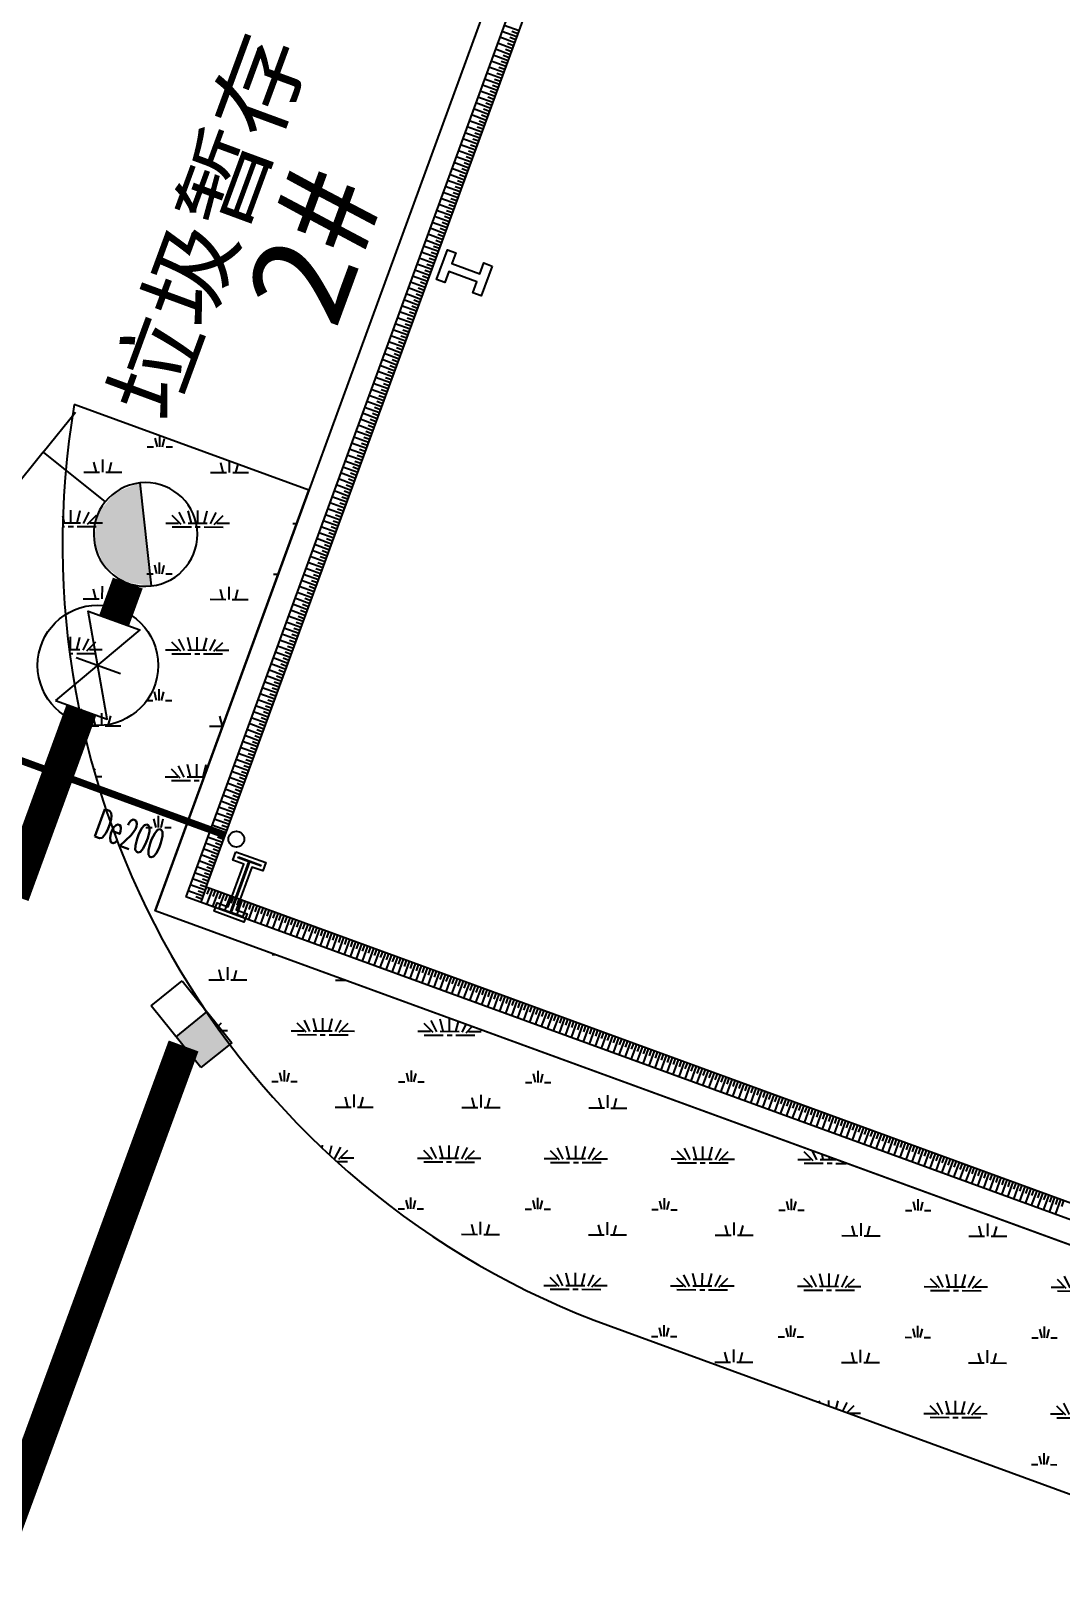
# Model space of a CAD drawing. Extents: x -111898 to 889894, y -2 to 1194865.
# Drawn here: x 532958 to 545951, y 877197 to 896813 of the extents above; entities that cross this region are included whole.
import ezdxf

# ---------------------------------------------------------------- set-up
doc = ezdxf.new("R2010")
doc.units = 0
doc.header["$LTSCALE"] = 10
doc.header["$MEASUREMENT"] = 0
doc.layers.get('Defpoints').update_dxf_attribs({"color": 210})
for name, color, linetype in [('0-WALL', 252, 'Continuous'), ('1-单体雨水', 131, 'Continuous'), ('10平面$0$99平面图例外参$0$A-HATCH-2', 251, 'Continuous'), ('10平面$0$A-LIN-V', 9, 'Continuous'), ('EQUIP_消火栓', 7, 'Continuous'), ('FM_ZF消防', 1, 'Continuous'), ('Gps-ZF雨水', 4, 'TG_Y'), ('TEXT_雨水', 4, 'Continuous'), ('TWT_雨水口', 4, 'Continuous'), ('VPIPE-雨水', 4, 'Continuous'), ('WALL', 252, 'Continuous')]:
    doc.layers.add(name, color=color, linetype=linetype)
doc.layers.add('GPS-ZF消防', color=1, linetype='TG_X', lineweight=60)
doc.styles.add('_TWT_PIPEDN', font='SIMPLEX', dxfattribs={"width": 0.6, "height": 3, "bigfont": 'HZTXT'})
doc.styles.add('TG_LINETYPE', font='SIMPLEX', dxfattribs={"width": 0.8, "height": 3.5, "bigfont": 'HZTXT'})
doc.styles.add('黑体', font='', dxfattribs={"height": 12})
doc.styles.get('黑体').set_extended_font_data('SimHei')
doc.linetypes.add('TG_WX', pattern='A,3,-0.6,["WX",TG_LINETYPE,S=0.1,R=0,X=-0.52,Y=-0.15],0', length=3.6)
doc.linetypes.add('TG_X', pattern='A,5,-0.3,["X",TG_LINETYPE,S=0.1,R=0,X=-0.23,Y=-0.15],0', length=5.3)
doc.linetypes.add('TG_Y', pattern='A,2,-0.3,["Y",TG_LINETYPE,S=0.1,R=0,X=-0.25,Y=-0.15],0', length=2.3)

# ---------------------------------------------------------------- blocks, each defined once
blk = doc.blocks.new('10平面$0$99平面图例外参$0$$LinePat$填挖边坡')
at = {"color": 0}
for p, q in [((0, 0), (0, -1500)), ((300, 0), (300, -600))]:
    blk.add_line(p, q, dxfattribs=at)
at = {"layer": 'Defpoints', "color": 0}
blk.add_point((600, 0), dxfattribs=at)
blk = doc.blocks.new('$TwtSys$00000424')
for p, q in [((-500, 250), (500, 250)), ((-500, -250), (-500, 250)), ((0, -250), (0, 250)), ((500, 250), (500, -250)), ((500, -250), (-500, -250))]:
    blk.add_line(p, q)
blk.add_solid([(0, 250), (500, 250), (0, -250), (500, -250)])
blk = doc.blocks.new('$VALVE$00000296')
for points in [[(-125, 72.2), (-125, -72.2), (125, 72.2), (125, -72.2), (-125, 72.2)], [(0, 60.2), (0, -63.6)]]:
    blk.add_lwpolyline(points)
for p in [(-125, 0), (125, 0)]:
    blk.add_point(p)
blk = doc.blocks.new('$TwtSys$00000385')
for p, q in [((0, 331.4), (-130, 331.4)), ((0, 331.4), (0, 130.8)), ((0, 331.4), (130, 331.4)), ((92.5, 92.5), (-92.5, -92.5))]:
    blk.add_line(p, q)
for start, end in [(315, 135), (135, 315)]:
    blk.add_arc((0, 0), 130.8, start, end)
at = {"color": 0}
for points in [[(-33.9, 126.5), (-126.5, 33.9), (33.9, 126.5), (-126.5, -33.9)], [(-92.6, 92.6), (-92.6, 92.6), (-33.9, 126.5), (-126.5, 33.9)], [(33.9, 126.5), (-126.5, -33.9), (92.6, 92.6), (-92.6, -92.6)]]:
    blk.add_solid(points, dxfattribs=at)

msp = doc.modelspace()

# ---------------------------------------------------------------- hatches: boundary and pattern name
at = {"layer": '0-WALL'}
h = msp.add_hatch(dxfattribs=at)
h.set_pattern_fill('草坪或沼泽', color=8, scale=400, angle=-0.200257)
h.set_pattern_definition([(359.79974, (-824318.4, 704905.5), (1605.5824, 1594.398), [240, -48, 64, -48, 240, -960]), (359.79974, (-824398.3, 704953.8), (1605.5824, 1594.398), [160, -120, 240, -120, 160, -800]), (359.79974, (-823836, 705591.9), (1605.5824, 1594.398), [200, -80, 200, -1120]), (359.79974, (-824634.9, 705914.7), (1605.5824, 1594.398), [80, -160, 80, -1280]), (89.79974, (-824474.9, 705914.1), (-1594.398, 1605.5824), [144, -1456]), (89.79974, (-823998.3, 704952.4), (-1594.398, 1605.5824), [160, -1440]), (89.79974, (-823596, 705591), (-1594.398, 1605.5824), [160, -1440]), (44.79974, (-823790.3, 704935.7), (5.5922, 1599.9902), [160, -2102.7417]), (134.79974, (-824206.3, 704937.2), (-1599.9902, 5.5922), [160, -2102.7417]), (63.23469, (-823838.3, 704943.9), (5.5922, 1599.99023), [160, -3417.7088]), (75.7635, (-823918.27, 704952.15), (5.59221, 1599.99023), [160, -6436.969]), (75.7635, (-823516.03, 705590.75), (5.59221, 1599.99023), [128, -6468.969]), (75.7635, (-824442.9, 705914), (5.59221, 1599.99023), [112, -6484.969]), (103.835987, (-824078.27, 704952.7), (5.59221, 1599.99023), [160, -6436.969]), (103.835987, (-823676.03, 705591.3), (5.59221, 1599.99023), [128, -6468.969]), (103.835987, (-824506.9, 705914.2), (5.59221, 1599.99023), [112, -6484.969]), (116.364795, (-824158.3, 704945), (5.5922, 1599.99023), [160, -3417.7069])])
edge = h.paths.add_edge_path()
edge.add_line((741503.08, 933538.38), (741712.87, 934018.57))
edge.add_line((741712.87, 934018.57), (745060.96, 941812.89))
edge.add_line((745060.96, 941812.89), (766890.86, 1001849.76))
edge.add_line((766890.86, 1001849.76), (760346.98, 1016169.02))
edge.add_line((760346.98, 1016169.02), (737579.78, 1026362.54))
edge.add_line((737579.78, 1026362.54), (720756.11, 1037729.77))
edge.add_line((720756.11, 1037729.77), (653654.65, 1067773.01))
edge.add_line((653654.65, 1067773.01), (467795.25, 820503.81))
edge.add_line((467795.25, 820503.81), (468143.58, 820404.89))
edge.add_line((468143.58, 820404.89), (647181.92, 1058601.18))
edge.add_line((647181.92, 1058601.18), (648464.56, 1058132.56))
edge.add_line((648464.56, 1058132.56), (650350.23, 1063296.8))
edge.add_line((650350.23, 1063296.8), (720796.15, 1037558.69))
edge.add_line((720796.15, 1037558.69), (718909.6, 1032395.07))
edge.add_line((718909.6, 1032395.07), (725484.49, 1029992.9))
edge.add_line((725484.49, 1029992.9), (726513.26, 1032808.65))
edge.add_line((726513.26, 1032808.65), (729331.07, 1031779.14))
edge.add_line((729331.07, 1031779.14), (728302.36, 1028963.46))
edge.add_line((728302.36, 1028963.46), (747084.56, 1022101.19))
edge.add_line((747084.56, 1022101.19), (755217.14, 1018452.95))
edge.add_arc((743028.5, 1006160.87), 17310.64, -14.619994, 45.242091, ccw=False)
edge.add_line((759778.64, 1001791.54), (760685.99, 1001458.08))
edge.add_line((760685.99, 1001458.08), (765094.65, 999847.31))
edge.add_line((765094.65, 999847.31), (740941.69, 933744.02))
edge.add_line((740941.69, 933744.02), (741503.08, 933538.38))
h = msp.add_hatch(dxfattribs=at)
h.set_pattern_fill('草坪或沼泽', color=8, scale=400, angle=-0.200257)
h.set_pattern_definition([(359.79974, (-824318.4, 704905.5), (1605.5824, 1594.398), [240, -48, 64, -48, 240, -960]), (359.79974, (-824398.3, 704953.8), (1605.5824, 1594.398), [160, -120, 240, -120, 160, -800]), (359.79974, (-823836, 705591.9), (1605.5824, 1594.398), [200, -80, 200, -1120]), (359.79974, (-824634.9, 705914.7), (1605.5824, 1594.398), [80, -160, 80, -1280]), (89.79974, (-824474.9, 705914.1), (-1594.398, 1605.5824), [144, -1456]), (89.79974, (-823998.3, 704952.4), (-1594.398, 1605.5824), [160, -1440]), (89.79974, (-823596, 705591), (-1594.398, 1605.5824), [160, -1440]), (44.79974, (-823790.3, 704935.7), (5.5922, 1599.9902), [160, -2102.7417]), (134.79974, (-824206.3, 704937.2), (-1599.9902, 5.5922), [160, -2102.7417]), (63.23469, (-823838.3, 704943.9), (5.5922, 1599.99023), [160, -3417.7088]), (75.7635, (-823918.27, 704952.15), (5.59221, 1599.99023), [160, -6436.969]), (75.7635, (-823516.03, 705590.75), (5.59221, 1599.99023), [128, -6468.969]), (75.7635, (-824442.9, 705914), (5.59221, 1599.99023), [112, -6484.969]), (103.835987, (-824078.27, 704952.7), (5.59221, 1599.99023), [160, -6436.969]), (103.835987, (-823676.03, 705591.3), (5.59221, 1599.99023), [128, -6468.969]), (103.835987, (-824506.9, 705914.2), (5.59221, 1599.99023), [112, -6484.969]), (116.364795, (-824158.3, 704945), (5.5922, 1599.99023), [160, -3417.7069])])
edge = h.paths.add_edge_path()
edge.add_arc((543857.55, 890342.13), 10502.37, 170.354864, 248.824364)
edge.add_line((540063.8, 880548.91), (551922.78, 876216.11))
edge.add_arc((552952.26, 879034.73), 3000.74, 249.935701, 338.96079)
edge.add_line((555752.96, 877957.44), (534525.4, 885713.15))
edge.add_line((534525.4, 885713.15), (536464.33, 891020.04))
edge.add_line((536464.33, 891020.04), (533503.64, 892101.75))

# ---------------------------------------------------------------- linework, layer by layer
msp.add_lwpolyline([(533503.64, 892101.75, 0.35642572), (540063.8, 880548.91), (551922.78, 876216.11, 0.4092386), (555752.96, 877957.44), (534525.4, 885713.15), (536464.33, 891020.04), (533503.64, 892101.75)], format="xyb", close=True, dxfattribs=at)
at = {"layer": '1-单体雨水', "const_width": 90}
msp.add_lwpolyline([(532729.92, 887646.73), (535406.84, 886668.69)], dxfattribs=at)
at = {"layer": '10平面$0$A-LIN-V', "color": 8}
for p, q in [((535166.62, 886011.2), (541012.29, 902010.93)), ((555220.09, 878684.46), (535166.62, 886011.2))]:
    msp.add_line(p, q, dxfattribs=at)
at = {"layer": 'FM_ZF消防'}
msp.add_circle((533801.36, 888810.88), 760.12, dxfattribs=at)
at = {"layer": 'GPS-ZF消防', "linetype": 'TG_WX', "ltscale": 0.1, "const_width": 400}
for points in [[(534005.31, 889376.18), (534177.84, 889848.41)], [(532737.65, 885906.56), (533593.5, 888249.05)]]:
    msp.add_lwpolyline(points, dxfattribs=at)
at = {"layer": 'Gps-ZF雨水', "ltscale": 0.1, "const_width": 400}
msp.add_lwpolyline([(534881.99, 884009.45), (530964.5, 873347.02)], dxfattribs=at)
at = {"layer": 'VPIPE-雨水', "linetype": 'Continuous'}
msp.add_circle((535547.73, 886617.21), 100, dxfattribs=at)
at = {"layer": 'WALL', "color": 8}
for p, q in [((539724.47, 899943.12), (534525.4, 885713.15)), ((540006.25, 899840.17), (534910.13, 885891.98)), ((557358.74, 877690.15), (534910.13, 885891.98)), ((557255.79, 877408.37), (534525.4, 885713.15))]:
    msp.add_line(p, q, dxfattribs=at)
for points in [[(538775.4, 893848.72), (538638.13, 893473.01), (538532.93, 893511.44), (538583.03, 893648.58), (538229.87, 893777.61), (538179.76, 893640.48), (538074.57, 893678.91), (538211.84, 894054.62), (538317.03, 894016.19), (538266.93, 893879.05), (538620.1, 893750.02), (538670.2, 893887.15)], [(535543.22, 886459.16), (535918.93, 886321.89), (535880.5, 886216.69), (535743.36, 886266.8), (535545.7, 885725.78), (535682.83, 885675.67), (535644.39, 885570.47), (535268.69, 885707.74), (535307.12, 885812.94), (535444.25, 885762.84), (535641.92, 886303.86), (535504.79, 886353.96)], [(535573.03, 886395.04), (535854.81, 886292.09), (535850.69, 886280.82), (535713.56, 886330.92), (535481.57, 885695.97), (535618.71, 885645.87), (535614.59, 885634.6), (535332.81, 885737.55), (535336.93, 885748.82), (535474.06, 885698.72), (535706.04, 886333.66), (535568.91, 886383.77)]]:
    msp.add_lwpolyline(points, close=True, dxfattribs=at)

# ---------------------------------------------------------------- block references
at = {"layer": '10平面$0$99平面图例外参$0$A-HATCH-2', "color": 8, "yscale": 0.1333333333333333, "zscale": 0.1333333333333333}
for p, xscale, rotation in [((539086.7, 896740.55), 0.1335983163058314, 249.9297114354029), ((539114.21, 896815.85), 0.1335983163058314, 249.9297114354029), ((539031.69, 896589.97), 0.1335983163058314, 249.9297114354029), ((539059.19, 896665.26), 0.1335983163058314, 249.9297114354029), ((538949.16, 896364.1), 0.1335983163058314, 249.9297114354029), ((538976.67, 896439.39), 0.1335983163058314, 249.9297114354029), ((539004.18, 896514.68), 0.1335983163058314, 249.9297114354029), ((538894.14, 896213.52), 0.1335983163058314, 249.9297114354029), ((538921.65, 896288.81), 0.1335983163058314, 249.9297114354029), ((538811.62, 895987.64), 0.1335983163058314, 249.9297114354029), ((538839.13, 896062.93), 0.1335983163058314, 249.9297114354029), ((538866.64, 896138.23), 0.1335983163058314, 249.9297114354029), ((538729.09, 895761.77), 0.1335983163058314, 249.9297114354029), ((538756.6, 895837.06), 0.1335983163058314, 249.9297114354029), ((538784.11, 895912.35), 0.1335983163058314, 249.9297114354029), ((538674.08, 895611.19), 0.1335983163058314, 249.9297114354029), ((538701.59, 895686.48), 0.1335983163058314, 249.9297114354029), ((538591.55, 895385.31), 0.1335983163058314, 249.9297114354029), ((538619.06, 895460.61), 0.1335983163058314, 249.9297114354029), ((538646.57, 895535.9), 0.1335983163058314, 249.9297114354029), ((538536.54, 895234.73), 0.1335983163058314, 249.9297114354029), ((538564.04, 895310.02), 0.1335983163058314, 249.9297114354029), ((538454.01, 895008.86), 0.1335983163058314, 249.9297114354029), ((538481.52, 895084.15), 0.1335983163058314, 249.9297114354029), ((538509.03, 895159.44), 0.1335983163058314, 249.9297114354029), ((538371.49, 894782.99), 0.1335983163058314, 249.9297114354029), ((538398.99, 894858.28), 0.1335983163058314, 249.9297114354029), ((538426.5, 894933.57), 0.1335983163058314, 249.9297114354029), ((538316.47, 894632.4), 0.1335983163058314, 249.9297114354029), ((538343.98, 894707.69), 0.1335983163058314, 249.9297114354029), ((538233.94, 894406.53), 0.1335983163058314, 249.9297114354029), ((538261.45, 894481.82), 0.1335983163058314, 249.9297114354029), ((538288.96, 894557.11), 0.1335983163058314, 249.9297114354029), ((538178.93, 894255.95), 0.1335983163058314, 249.9297114354029), ((538206.44, 894331.24), 0.1335983163058314, 249.9297114354029), ((538096.4, 894030.07), 0.1335983163058314, 249.9297114354029), ((538123.91, 894105.37), 0.1335983163058314, 249.9297114354029), ((538151.42, 894180.66), 0.1335983163058314, 249.9297114354029), ((538013.88, 893804.2), 0.1335983163058314, 249.9297114354029), ((538041.38, 893879.49), 0.1335983163058314, 249.9297114354029), ((538068.89, 893954.78), 0.1335983163058314, 249.9297114354029), ((537958.86, 893653.62), 0.1335983163058314, 249.9297114354029), ((537986.37, 893728.91), 0.1335983163058314, 249.9297114354029), ((537876.33, 893427.75), 0.1335983163058314, 249.9297114354029), ((537903.84, 893503.04), 0.1335983163058314, 249.9297114354029), ((537931.35, 893578.33), 0.1335983163058314, 249.9297114354029), ((537821.32, 893277.16), 0.1335983163058314, 249.9297114354029), ((537848.83, 893352.45), 0.1335983163058314, 249.9297114354029), ((537738.79, 893051.29), 0.1335983163058314, 249.9297114354029), ((537766.3, 893126.58), 0.1335983163058314, 249.9297114354029), ((537793.81, 893201.87), 0.1335983163058314, 249.9297114354029), ((537656.27, 892825.42), 0.1335983163058314, 249.9297114354029), ((537683.78, 892900.71), 0.1335983163058314, 249.9297114354029), ((537711.28, 892976), 0.1335983163058314, 249.9297114354029), ((537601.25, 892674.83), 0.1335983163058314, 249.9297114354029), ((537628.76, 892750.13), 0.1335983163058314, 249.9297114354029), ((537518.73, 892448.96), 0.1335983163058314, 249.9297114354029), ((537546.23, 892524.25), 0.1335983163058314, 249.9297114354029), ((537573.74, 892599.54), 0.1335983163058314, 249.9297114354029), ((537463.71, 892298.38), 0.1335983163058314, 249.9297114354029), ((537491.22, 892373.67), 0.1335983163058314, 249.9297114354029), ((537381.18, 892072.51), 0.1335983163058314, 249.9297114354029), ((537408.69, 892147.8), 0.1335983163058314, 249.9297114354029), ((537436.2, 892223.09), 0.1335983163058314, 249.9297114354029), ((537298.66, 891846.63), 0.1335983163058314, 249.9297114354029), ((537326.17, 891921.92), 0.1335983163058314, 249.9297114354029), ((537353.68, 891997.21), 0.1335983163058314, 249.9297114354029), ((537243.64, 891696.05), 0.1335983163058314, 249.9297114354029), ((537271.15, 891771.34), 0.1335983163058314, 249.9297114354029), ((537161.12, 891470.18), 0.1335983163058314, 249.9297114354029), ((537188.63, 891545.47), 0.1335983163058314, 249.9297114354029), ((537216.13, 891620.76), 0.1335983163058314, 249.9297114354029), ((537106.1, 891319.59), 0.1335983163058314, 249.9297114354029), ((537133.61, 891394.88), 0.1335983163058314, 249.9297114354029), ((537023.57, 891093.72), 0.1335983163058314, 249.9297114354029), ((537051.08, 891169.01), 0.1335983163058314, 249.9297114354029), ((537078.59, 891244.3), 0.1335983163058314, 249.9297114354029), ((536941.05, 890867.85), 0.1335983163058314, 249.9297114354029), ((536968.56, 890943.14), 0.1335983163058314, 249.9297114354029), ((536996.07, 891018.43), 0.1335983163058314, 249.9297114354029), ((536886.03, 890717.26), 0.1335983163058314, 249.9297114354029), ((536913.54, 890792.56), 0.1335983163058314, 249.9297114354029), ((536803.51, 890491.39), 0.1335983163058314, 249.9297114354029), ((536831.02, 890566.68), 0.1335983163058314, 249.9297114354029), ((536858.52, 890641.97), 0.1335983163058314, 249.9297114354029), ((536720.98, 890265.52), 0.1335983163058314, 249.9297114354029), ((536748.49, 890340.81), 0.1335983163058314, 249.9297114354029), ((536776, 890416.1), 0.1335983163058314, 249.9297114354029), ((536665.97, 890114.94), 0.1335983163058314, 249.9297114354029), ((536693.47, 890190.23), 0.1335983163058314, 249.9297114354029), ((536583.44, 889889.06), 0.1335983163058314, 249.9297114354029), ((536610.95, 889964.35), 0.1335983163058314, 249.9297114354029), ((536638.46, 890039.64), 0.1335983163058314, 249.9297114354029), ((536528.42, 889738.48), 0.1335983163058314, 249.9297114354029), ((536555.93, 889813.77), 0.1335983163058314, 249.9297114354029), ((536445.9, 889512.61), 0.1335983163058314, 249.9297114354029), ((536473.41, 889587.9), 0.1335983163058314, 249.9297114354029), ((536500.92, 889663.19), 0.1335983163058314, 249.9297114354029), ((536363.37, 889286.73), 0.1335983163058314, 249.9297114354029), ((536390.88, 889362.02), 0.1335983163058314, 249.9297114354029), ((536418.39, 889437.32), 0.1335983163058314, 249.9297114354029), ((536308.36, 889136.15), 0.1335983163058314, 249.9297114354029), ((536335.87, 889211.44), 0.1335983163058314, 249.9297114354029), ((536225.83, 888910.28), 0.1335983163058314, 249.9297114354029), ((536253.34, 888985.57), 0.1335983163058314, 249.9297114354029), ((536280.85, 889060.86), 0.1335983163058314, 249.9297114354029), ((536170.82, 888759.7), 0.1335983163058314, 249.9297114354029), ((536198.32, 888834.99), 0.1335983163058314, 249.9297114354029), ((536088.29, 888533.82), 0.1335983163058314, 249.9297114354029), ((536115.8, 888609.11), 0.1335983163058314, 249.9297114354029), ((536143.31, 888684.4), 0.1335983163058314, 249.9297114354029), ((536005.77, 888307.95), 0.1335983163058314, 249.9297114354029), ((536033.27, 888383.24), 0.1335983163058314, 249.9297114354029), ((536060.78, 888458.53), 0.1335983163058314, 249.9297114354029), ((535950.75, 888157.37), 0.1335983163058314, 249.9297114354029), ((535978.26, 888232.66), 0.1335983163058314, 249.9297114354029), ((535868.22, 887931.49), 0.1335983163058314, 249.9297114354029), ((535895.73, 888006.78), 0.1335983163058314, 249.9297114354029), ((535923.24, 888082.08), 0.1335983163058314, 249.9297114354029), ((535813.21, 887780.91), 0.1335983163058314, 249.9297114354029), ((535840.71, 887856.2), 0.1335983163058314, 249.9297114354029), ((535730.68, 887555.04), 0.1335983163058314, 249.9297114354029), ((535758.19, 887630.33), 0.1335983163058314, 249.9297114354029), ((535785.7, 887705.62), 0.1335983163058314, 249.9297114354029), ((535648.16, 887329.16), 0.1335983163058314, 249.9297114354029), ((535675.66, 887404.46), 0.1335983163058314, 249.9297114354029), ((535703.17, 887479.75), 0.1335983163058314, 249.9297114354029), ((535593.14, 887178.58), 0.1335983163058314, 249.9297114354029), ((535620.65, 887253.87), 0.1335983163058314, 249.9297114354029), ((535510.61, 886952.71), 0.1335983163058314, 249.9297114354029), ((535538.12, 887028), 0.1335983163058314, 249.9297114354029), ((535565.63, 887103.29), 0.1335983163058314, 249.9297114354029), ((535455.6, 886802.13), 0.1335983163058314, 249.9297114354029), ((535483.11, 886877.42), 0.1335983163058314, 249.9297114354029), ((535373.07, 886576.25), 0.1335983163058314, 249.9297114354029), ((535400.58, 886651.54), 0.1335983163058314, 249.9297114354029), ((535428.09, 886726.84), 0.1335983163058314, 249.9297114354029), ((535290.55, 886350.38), 0.1335983163058314, 249.9297114354029), ((535318.06, 886425.67), 0.1335983163058314, 249.9297114354029), ((535345.56, 886500.96), 0.1335983163058314, 249.9297114354029), ((535235.53, 886199.8), 0.1335983163058314, 249.9297114354029), ((535263.04, 886275.09), 0.1335983163058314, 249.9297114354029), ((535153.01, 885973.92), 0.1335983163058314, 249.9297114354029), ((535180.51, 886049.22), 0.1335983163058314, 249.9297114354029), ((535208.02, 886124.51), 0.1335983163058314, 249.9297114354029), ((535125.5, 885898.63), 0.1335983163058314, 249.9297114354029), ((535166.62, 886011.2), 0.1337719288680947, 339.9297114345931), ((535242.01, 885983.65), 0.1337719288680947, 339.9297114345931), ((535317.4, 885956.11), 0.1337719288680947, 339.9297114345931), ((535392.79, 885928.56), 0.1337719288680947, 339.9297114345931), ((535468.18, 885901.02), 0.1337719288680947, 339.9297114345931), ((535543.57, 885873.48), 0.1337719288680947, 339.9297114345931), ((535618.96, 885845.93), 0.1337719288680947, 339.9297114345931), ((535694.35, 885818.39), 0.1337719288680947, 339.9297114345931), ((535769.73, 885790.84), 0.1337719288680947, 339.9297114345931), ((535845.12, 885763.3), 0.1337719288680947, 339.9297114345931), ((535920.51, 885735.76), 0.1337719288680947, 339.9297114345931), ((535995.9, 885708.21), 0.1337719288680947, 339.9297114345931), ((536071.29, 885680.67), 0.1337719288680947, 339.9297114345931), ((536146.68, 885653.12), 0.1337719288680947, 339.9297114345931), ((536222.07, 885625.58), 0.1337719288680947, 339.9297114345931), ((536297.46, 885598.03), 0.1337719288680947, 339.9297114345931), ((536372.85, 885570.49), 0.1337719288680947, 339.9297114345931), ((536448.24, 885542.95), 0.1337719288680947, 339.9297114345931), ((536523.62, 885515.4), 0.1337719288680947, 339.9297114345931), ((536599.01, 885487.86), 0.1337719288680947, 339.9297114345931), ((536674.4, 885460.31), 0.1337719288680947, 339.9297114345931), ((536749.79, 885432.77), 0.1337719288680947, 339.9297114345931), ((536825.18, 885405.23), 0.1337719288680947, 339.9297114345931), ((536900.57, 885377.68), 0.1337719288680947, 339.9297114345931), ((536975.96, 885350.14), 0.1337719288680947, 339.9297114345931), ((537051.35, 885322.59), 0.1337719288680947, 339.9297114345931), ((537126.74, 885295.05), 0.1337719288680947, 339.9297114345931), ((537202.13, 885267.51), 0.1337719288680947, 339.9297114345931), ((537277.51, 885239.96), 0.1337719288680947, 339.9297114345931), ((537352.9, 885212.42), 0.1337719288680947, 339.9297114345931), ((537428.29, 885184.87), 0.1337719288680947, 339.9297114345931), ((537503.68, 885157.33), 0.1337719288680947, 339.9297114345931), ((537579.07, 885129.78), 0.1337719288680947, 339.9297114345931), ((537654.46, 885102.24), 0.1337719288680947, 339.9297114345931), ((537729.85, 885074.7), 0.1337719288680947, 339.9297114345931), ((537805.24, 885047.15), 0.1337719288680947, 339.9297114345931), ((537880.63, 885019.61), 0.1337719288680947, 339.9297114345931), ((537956.01, 884992.06), 0.1337719288680947, 339.9297114345931), ((538031.4, 884964.52), 0.1337719288680947, 339.9297114345931), ((538106.79, 884936.98), 0.1337719288680947, 339.9297114345931), ((538182.18, 884909.43), 0.1337719288680947, 339.9297114345931), ((538257.57, 884881.89), 0.1337719288680947, 339.9297114345931), ((538332.96, 884854.34), 0.1337719288680947, 339.9297114345931), ((538408.35, 884826.8), 0.1337719288680947, 339.9297114345931), ((538483.74, 884799.26), 0.1337719288680947, 339.9297114345931), ((538559.13, 884771.71), 0.1337719288680947, 339.9297114345931), ((538634.52, 884744.17), 0.1337719288680947, 339.9297114345931), ((538709.9, 884716.62), 0.1337719288680947, 339.9297114345931), ((538785.29, 884689.08), 0.1337719288680947, 339.9297114345931), ((538860.68, 884661.53), 0.1337719288680947, 339.9297114345931), ((538936.07, 884633.99), 0.1337719288680947, 339.9297114345931), ((539011.46, 884606.45), 0.1337719288680947, 339.9297114345931), ((539086.85, 884578.9), 0.1337719288680947, 339.9297114345931), ((539162.24, 884551.36), 0.1337719288680947, 339.9297114345931), ((539237.63, 884523.81), 0.1337719288680947, 339.9297114345931), ((539313.02, 884496.27), 0.1337719288680947, 339.9297114345931), ((539388.41, 884468.73), 0.1337719288680947, 339.9297114345931), ((539463.79, 884441.18), 0.1337719288680947, 339.9297114345931), ((539539.18, 884413.64), 0.1337719288680947, 339.9297114345931), ((539614.57, 884386.09), 0.1337719288680947, 339.9297114345931), ((539689.96, 884358.55), 0.1337719288680947, 339.9297114345931), ((539765.35, 884331), 0.1337719288680947, 339.9297114345931), ((539840.74, 884303.46), 0.1337719288680947, 339.9297114345931), ((539916.13, 884275.92), 0.1337719288680947, 339.9297114345931), ((539991.52, 884248.37), 0.1337719288680947, 339.9297114345931), ((540066.91, 884220.83), 0.1337719288680947, 339.9297114345931), ((540142.29, 884193.28), 0.1337719288680947, 339.9297114345931), ((540217.68, 884165.74), 0.1337719288680947, 339.9297114345931), ((540293.07, 884138.2), 0.1337719288680947, 339.9297114345931), ((540368.46, 884110.65), 0.1337719288680947, 339.9297114345931), ((540443.85, 884083.11), 0.1337719288680947, 339.9297114345931), ((540519.24, 884055.56), 0.1337719288680947, 339.9297114345931), ((540594.63, 884028.02), 0.1337719288680947, 339.9297114345931), ((540670.02, 884000.48), 0.1337719288680947, 339.9297114345931), ((540745.41, 883972.93), 0.1337719288680947, 339.9297114345931), ((540820.8, 883945.39), 0.1337719288680947, 339.9297114345931), ((540896.18, 883917.84), 0.1337719288680947, 339.9297114345931), ((540971.57, 883890.3), 0.1337719288680947, 339.9297114345931), ((541046.96, 883862.75), 0.1337719288680947, 339.9297114345931), ((541122.35, 883835.21), 0.1337719288680947, 339.9297114345931), ((541197.74, 883807.67), 0.1337719288680947, 339.9297114345931), ((541273.13, 883780.12), 0.1337719288680947, 339.9297114345931), ((541348.52, 883752.58), 0.1337719288680947, 339.9297114345931), ((541423.91, 883725.03), 0.1337719288680947, 339.9297114345931), ((541499.3, 883697.49), 0.1337719288680947, 339.9297114345931), ((541574.69, 883669.95), 0.1337719288680947, 339.9297114345931), ((541650.07, 883642.4), 0.1337719288680947, 339.9297114345931), ((541725.46, 883614.86), 0.1337719288680947, 339.9297114345931), ((541800.85, 883587.31), 0.1337719288680947, 339.9297114345931), ((541876.24, 883559.77), 0.1337719288680947, 339.9297114345931), ((541951.63, 883532.23), 0.1337719288680947, 339.9297114345931), ((542027.02, 883504.68), 0.1337719288680947, 339.9297114345931), ((542102.41, 883477.14), 0.1337719288680947, 339.9297114345931), ((542177.8, 883449.59), 0.1337719288680947, 339.9297114345931), ((542253.19, 883422.05), 0.1337719288680947, 339.9297114345931), ((542328.57, 883394.5), 0.1337719288680947, 339.9297114345931), ((542403.96, 883366.96), 0.1337719288680947, 339.9297114345931), ((542479.35, 883339.42), 0.1337719288680947, 339.9297114345931), ((542554.74, 883311.87), 0.1337719288680947, 339.9297114345931), ((542630.13, 883284.33), 0.1337719288680947, 339.9297114345931), ((542705.52, 883256.78), 0.1337719288680947, 339.9297114345931), ((542780.91, 883229.24), 0.1337719288680947, 339.9297114345931), ((542856.3, 883201.7), 0.1337719288680947, 339.9297114345931), ((542931.69, 883174.15), 0.1337719288680947, 339.9297114345931), ((543007.08, 883146.61), 0.1337719288680947, 339.9297114345931), ((543082.46, 883119.06), 0.1337719288680947, 339.9297114345931), ((543157.85, 883091.52), 0.1337719288680947, 339.9297114345931), ((543233.24, 883063.98), 0.1337719288680947, 339.9297114345931), ((543308.63, 883036.43), 0.1337719288680947, 339.9297114345931), ((543384.02, 883008.89), 0.1337719288680947, 339.9297114345931), ((543459.41, 882981.34), 0.1337719288680947, 339.9297114345931), ((543534.8, 882953.8), 0.1337719288680947, 339.9297114345931), ((543610.19, 882926.25), 0.1337719288680947, 339.9297114345931), ((543685.58, 882898.71), 0.1337719288680947, 339.9297114345931), ((543760.97, 882871.17), 0.1337719288680947, 339.9297114345931), ((543836.35, 882843.62), 0.1337719288680947, 339.9297114345931), ((543911.74, 882816.08), 0.1337719288680947, 339.9297114345931), ((543987.13, 882788.53), 0.1337719288680947, 339.9297114345931), ((544062.52, 882760.99), 0.1337719288680947, 339.9297114345931), ((544137.91, 882733.45), 0.1337719288680947, 339.9297114345931), ((544213.3, 882705.9), 0.1337719288680947, 339.9297114345931), ((544288.69, 882678.36), 0.1337719288680947, 339.9297114345931), ((544364.08, 882650.81), 0.1337719288680947, 339.9297114345931), ((544439.47, 882623.27), 0.1337719288680947, 339.9297114345931), ((544514.85, 882595.73), 0.1337719288680947, 339.9297114345931), ((544590.24, 882568.18), 0.1337719288680947, 339.9297114345931), ((544665.63, 882540.64), 0.1337719288680947, 339.9297114345931), ((544741.02, 882513.09), 0.1337719288680947, 339.9297114345931), ((544816.41, 882485.55), 0.1337719288680947, 339.9297114345931), ((544891.8, 882458), 0.1337719288680947, 339.9297114345931), ((544967.19, 882430.46), 0.1337719288680947, 339.9297114345931), ((545042.58, 882402.92), 0.1337719288680947, 339.9297114345931), ((545117.97, 882375.37), 0.1337719288680947, 339.9297114345931), ((545193.36, 882347.83), 0.1337719288680947, 339.9297114345931), ((545268.74, 882320.28), 0.1337719288680947, 339.9297114345931), ((545344.13, 882292.74), 0.1337719288680947, 339.9297114345931), ((545419.52, 882265.2), 0.1337719288680947, 339.9297114345931), ((545494.91, 882237.65), 0.1337719288680947, 339.9297114345931), ((545570.3, 882210.11), 0.1337719288680947, 339.9297114345931), ((545645.69, 882182.56), 0.1337719288680947, 339.9297114345931), ((545721.08, 882155.02), 0.1337719288680947, 339.9297114345931), ((545796.47, 882127.48), 0.1337719288680947, 339.9297114345931), ((545871.86, 882099.93), 0.1337719288680947, 339.9297114345931), ((545947.24, 882072.39), 0.1337719288680947, 339.9297114345931)]:
    msp.add_blockref('10平面$0$99平面图例外参$0$$LinePat$填挖边坡', p, dxfattribs=dict(at, xscale=xscale, rotation=rotation))
at = {"layer": 'EQUIP_消火栓', "xscale": 5, "yscale": 5, "zscale": 5, "rotation": 51.22768714728938}
msp.add_blockref('$TwtSys$00000385', (534402.21, 890462.51), dxfattribs=at)
at = {"layer": 'FM_ZF消防', "xscale": 4.8, "yscale": 4.8, "zscale": 4.8, "rotation": 69.92971150435893}
msp.add_blockref('$VALVE$00000296', (533799.4, 888812.61), dxfattribs=at)
at = {"layer": 'TWT_雨水口', "rotation": 308.8363254116022}
msp.add_blockref('$TwtSys$00000424', (534982.56, 884283.18), dxfattribs=at)

# ---------------------------------------------------------------- texts
at = {"layer": '0-WALL', "style": '黑体', "width": 1.1}
for s, height, p in [('垃圾暂存', 840, (534706.07, 891841.65)), ('2#', 1260, (536795.91, 893015.77))]:
    msp.add_text(s, height=height, rotation=69.799624, dxfattribs=at).set_placement(p)
at = {"layer": 'TEXT_雨水', "style": '_TWT_PIPEDN', "width": 0.557143}
msp.add_text('De200', height=367.5, rotation=339.929711, dxfattribs=at).set_placement((533731.53, 886661.94))

doc.saveas('drawing.dxf')
